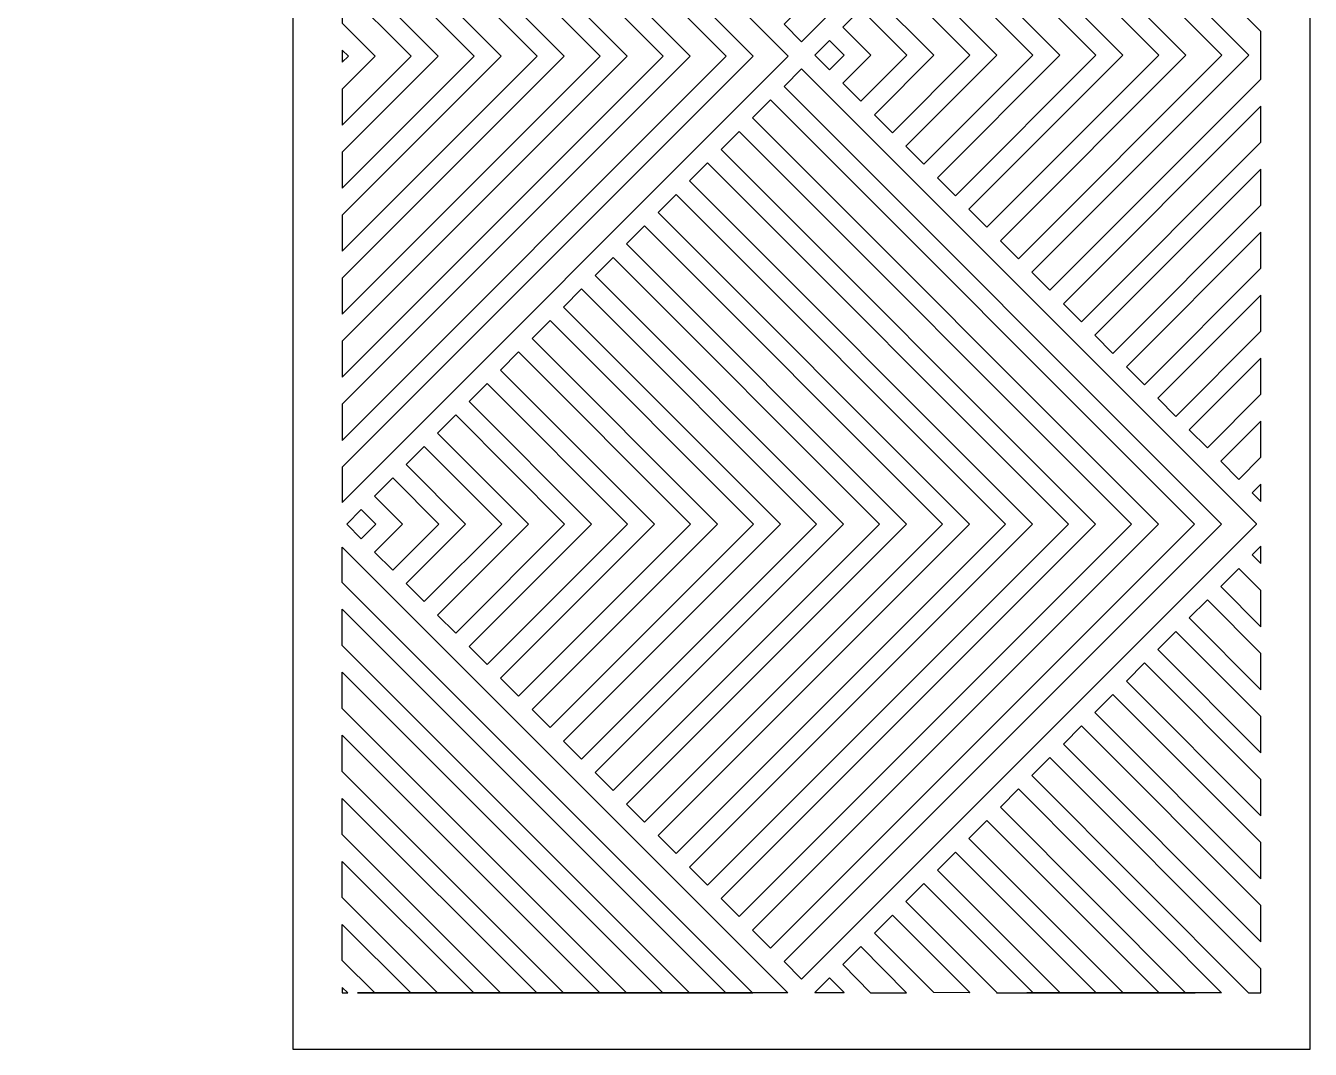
# Model space of a CAD drawing. Header units: centimetres. Extents: x -22.3 to -14.9, y -2.9 to 9.
# Drawn here: x -22.27 to -14.86, y -2.87 to 3.03 of the extents above; entities that cross this region are included whole.
import ezdxf

# ---------------------------------------------------------------- set-up
doc = ezdxf.new("R2010")
doc.units = ezdxf.units.CM
doc.header["$MEASUREMENT"] = 0
doc.layers.add('layer 1', color=7, linetype='Continuous')

msp = doc.modelspace()

# ---------------------------------------------------------------- linework, layer by layer
at = {"layer": 'layer 1', "color": 250}
for points, knots in [([(-20.72911, 9.00077), (-20.72911, 9.00077), (-14.86178, 9.00077), (-14.86178, 9.00077), (-14.86178, 9.00077), (-14.86178, 9.00077), (-14.86178, -2.87428), (-14.86178, -2.87428), (-14.86178, -2.87428), (-14.86178, -2.87428), (-20.72911, -2.87428), (-20.72911, -2.87428), (-20.72911, -2.87428), (-20.72911, -2.87428), (-20.72911, 9.00077), (-20.72911, 9.00077)], [0, 0, 0, 0, 0.2, 0.2, 0.2, 0.2, 0.4, 0.4, 0.4, 0.4, 0.6, 0.6, 0.6, 0.6, 1, 1, 1, 1]), ([(-15.17173, 5.55632), (-15.17173, 5.55632), (-15.17173, 5.55582), (-15.17173, 5.55582), (-15.17173, 5.55582), (-15.17173, 5.55582), (-17.79531, 2.93222), (-17.79531, 2.93222), (-17.79531, 2.93222), (-17.79531, 2.93222), (-17.89689, 3.03381), (-17.89689, 3.03381), (-17.89689, 3.03381), (-17.89689, 3.03381), (-15.37463, 5.55608), (-15.37463, 5.55608), (-15.37463, 5.55608), (-15.37463, 5.55608), (-17.89689, 8.07833), (-17.89689, 8.07833), (-17.89689, 8.07833), (-17.89689, 8.07833), (-17.79531, 8.17992), (-17.79531, 8.17992), (-17.79531, 8.17992), (-17.79531, 8.17992), (-15.17173, 5.55632), (-15.17173, 5.55632)], [0, 0, 0, 0, 0.125, 0.125, 0.125, 0.125, 0.25, 0.25, 0.25, 0.25, 0.375, 0.375, 0.375, 0.375, 0.5, 0.5, 0.5, 0.5, 0.625, 0.625, 0.625, 0.625, 0.75, 0.75, 0.75, 0.75, 1, 1, 1, 1]), ([(-20.44467, 0.27744), (-20.44467, 0.27744), (-20.44467, 0.48062), (-20.44467, 0.48062), (-20.44467, 0.48062), (-20.44467, 0.48062), (-18.07513, 2.85016), (-18.07513, 2.85016), (-18.07513, 2.85016), (-18.07513, 2.85016), (-20.44467, 5.21972), (-20.44467, 5.21972), (-20.44467, 5.21972), (-20.44467, 5.21972), (-20.44467, 5.42289), (-20.44467, 5.42289), (-20.44467, 5.42289), (-20.44467, 5.42289), (-17.8722, 2.85042), (-17.8722, 2.85042), (-17.8722, 2.85042), (-17.8722, 2.85042), (-17.8722, 2.84992), (-17.8722, 2.84992), (-17.8722, 2.84992), (-17.8722, 2.84992), (-20.44467, 0.27744), (-20.44467, 0.27744)], [0, 0, 0, 0, 0.125, 0.125, 0.125, 0.125, 0.25, 0.25, 0.25, 0.25, 0.375, 0.375, 0.375, 0.375, 0.5, 0.5, 0.5, 0.5, 0.625, 0.625, 0.625, 0.625, 0.75, 0.75, 0.75, 0.75, 1, 1, 1, 1]), ([(-20.44467, 0.63568), (-20.44467, 0.63568), (-20.44467, 0.84384), (-20.44467, 0.84384), (-20.44467, 0.84384), (-20.44467, 0.84384), (-18.43835, 2.85016), (-18.43835, 2.85016), (-18.43835, 2.85016), (-18.43835, 2.85016), (-20.44467, 4.8565), (-20.44467, 4.8565), (-20.44467, 4.8565), (-20.44467, 4.8565), (-20.44467, 5.06466), (-20.44467, 5.06466), (-20.44467, 5.06466), (-20.44467, 5.06466), (-18.23018, 2.85016), (-18.23018, 2.85016), (-18.23018, 2.85016), (-18.23018, 2.85016), (-20.44467, 0.63568), (-20.44467, 0.63568)], [0, 0, 0, 0, 0.1428571, 0.1428571, 0.1428571, 0.1428571, 0.2857143, 0.2857143, 0.2857143, 0.2857143, 0.4285714, 0.4285714, 0.4285714, 0.4285714, 0.5714286, 0.5714286, 0.5714286, 0.5714286, 0.7142857, 0.7142857, 0.7142857, 0.7142857, 1, 1, 1, 1]), ([(-20.44467, 0.99892), (-20.44467, 0.99892), (-20.44467, 1.20707), (-20.44467, 1.20707), (-20.44467, 1.20707), (-20.44467, 1.20707), (-18.80158, 2.85016), (-18.80158, 2.85016), (-18.80158, 2.85016), (-18.80158, 2.85016), (-20.44467, 4.49326), (-20.44467, 4.49326), (-20.44467, 4.49326), (-20.44467, 4.49326), (-20.44467, 4.70141), (-20.44467, 4.70141), (-20.44467, 4.70141), (-20.44467, 4.70141), (-18.59343, 2.85016), (-18.59343, 2.85016), (-18.59343, 2.85016), (-18.59343, 2.85016), (-20.44467, 0.99892), (-20.44467, 0.99892)], [0, 0, 0, 0, 0.1428571, 0.1428571, 0.1428571, 0.1428571, 0.2857143, 0.2857143, 0.2857143, 0.2857143, 0.4285714, 0.4285714, 0.4285714, 0.4285714, 0.5714286, 0.5714286, 0.5714286, 0.5714286, 0.7142857, 0.7142857, 0.7142857, 0.7142857, 1, 1, 1, 1]), ([(-20.44467, 1.36214), (-20.44467, 1.36214), (-20.44467, 1.57031), (-20.44467, 1.57031), (-20.44467, 1.57031), (-20.44467, 1.57031), (-19.1648, 2.85016), (-19.1648, 2.85016), (-19.1648, 2.85016), (-19.1648, 2.85016), (-20.44467, 4.13004), (-20.44467, 4.13004), (-20.44467, 4.13004), (-20.44467, 4.13004), (-20.44467, 4.33819), (-20.44467, 4.33819), (-20.44467, 4.33819), (-20.44467, 4.33819), (-18.95665, 2.85016), (-18.95665, 2.85016), (-18.95665, 2.85016), (-18.95665, 2.85016), (-20.44467, 1.36214), (-20.44467, 1.36214)], [0, 0, 0, 0, 0.1428571, 0.1428571, 0.1428571, 0.1428571, 0.2857143, 0.2857143, 0.2857143, 0.2857143, 0.4285714, 0.4285714, 0.4285714, 0.4285714, 0.5714286, 0.5714286, 0.5714286, 0.5714286, 0.7142857, 0.7142857, 0.7142857, 0.7142857, 1, 1, 1, 1]), ([(-15.14623, 2.99317), (-15.14623, 2.99317), (-15.14623, 2.71775), (-15.14623, 2.71775), (-15.14623, 2.71775), (-15.14623, 2.71775), (-16.36351, 1.50041), (-16.36351, 1.50041), (-16.36351, 1.50041), (-16.36351, 1.50041), (-16.46759, 1.60451), (-16.46759, 1.60451), (-16.46759, 1.60451), (-16.46759, 1.60451), (-15.21664, 2.85545), (-15.21664, 2.85545), (-15.21664, 2.85545), (-15.21664, 2.85545), (-16.46759, 4.10639), (-16.46759, 4.10639), (-16.46759, 4.10639), (-16.46759, 4.10639), (-16.36351, 4.21047), (-16.36351, 4.21047), (-16.36351, 4.21047), (-16.36351, 4.21047), (-15.14623, 2.99317), (-15.14623, 2.99317)], [0, 0, 0, 0, 0.125, 0.125, 0.125, 0.125, 0.25, 0.25, 0.25, 0.25, 0.375, 0.375, 0.375, 0.375, 0.5, 0.5, 0.5, 0.5, 0.625, 0.625, 0.625, 0.625, 0.75, 0.75, 0.75, 0.75, 1, 1, 1, 1]), ([(-15.57989, 2.85545), (-15.57989, 2.85545), (-16.64921, 1.78613), (-16.64921, 1.78613), (-16.64921, 1.78613), (-16.64921, 1.78613), (-16.54513, 1.68204), (-16.54513, 1.68204), (-16.54513, 1.68204), (-16.54513, 1.68204), (-15.37173, 2.85545), (-15.37173, 2.85545), (-15.37173, 2.85545), (-15.37173, 2.85545), (-16.54513, 4.02886), (-16.54513, 4.02886), (-16.54513, 4.02886), (-16.54513, 4.02886), (-16.64921, 3.92478), (-16.64921, 3.92478), (-16.64921, 3.92478), (-16.64921, 3.92478), (-15.57989, 2.85545), (-15.57989, 2.85545)], [0, 0, 0, 0, 0.1428571, 0.1428571, 0.1428571, 0.1428571, 0.2857143, 0.2857143, 0.2857143, 0.2857143, 0.4285714, 0.4285714, 0.4285714, 0.4285714, 0.5714286, 0.5714286, 0.5714286, 0.5714286, 0.7142857, 0.7142857, 0.7142857, 0.7142857, 1, 1, 1, 1]), ([(-20.44467, 1.72538), (-20.44467, 1.72538), (-20.44467, 1.93354), (-20.44467, 1.93354), (-20.44467, 1.93354), (-20.44467, 1.93354), (-19.52804, 2.85016), (-19.52804, 2.85016), (-19.52804, 2.85016), (-19.52804, 2.85016), (-19.52804, 2.85016), (-19.52804, 2.85016), (-19.52804, 2.85016), (-19.52804, 2.85016), (-20.44467, 3.7668), (-20.44467, 3.7668), (-20.44467, 3.7668), (-20.44467, 3.7668), (-20.44467, 3.97495), (-20.44467, 3.97495), (-20.44467, 3.97495), (-20.44467, 3.97495), (-19.31989, 2.85016), (-19.31989, 2.85016), (-19.31989, 2.85016), (-19.31989, 2.85016), (-20.44467, 1.72538), (-20.44467, 1.72538)], [0, 0, 0, 0, 0.125, 0.125, 0.125, 0.125, 0.25, 0.25, 0.25, 0.25, 0.375, 0.375, 0.375, 0.375, 0.5, 0.5, 0.5, 0.5, 0.625, 0.625, 0.625, 0.625, 0.75, 0.75, 0.75, 0.75, 1, 1, 1, 1]), ([(-15.94311, 2.85545), (-15.94311, 2.85545), (-16.83082, 1.96775), (-16.83082, 1.96775), (-16.83082, 1.96775), (-16.83082, 1.96775), (-16.72675, 1.86366), (-16.72675, 1.86366), (-16.72675, 1.86366), (-16.72675, 1.86366), (-15.73497, 2.85545), (-15.73497, 2.85545), (-15.73497, 2.85545), (-15.73497, 2.85545), (-16.72675, 3.84723), (-16.72675, 3.84723), (-16.72675, 3.84723), (-16.72675, 3.84723), (-16.83082, 3.74317), (-16.83082, 3.74317), (-16.83082, 3.74317), (-16.83082, 3.74317), (-15.94311, 2.85545), (-15.94311, 2.85545)], [0, 0, 0, 0, 0.1428571, 0.1428571, 0.1428571, 0.1428571, 0.2857143, 0.2857143, 0.2857143, 0.2857143, 0.4285714, 0.4285714, 0.4285714, 0.4285714, 0.5714286, 0.5714286, 0.5714286, 0.5714286, 0.7142857, 0.7142857, 0.7142857, 0.7142857, 1, 1, 1, 1]), ([(-16.30635, 2.85545), (-16.30635, 2.85545), (-17.01245, 2.14936), (-17.01245, 2.14936), (-17.01245, 2.14936), (-17.01245, 2.14936), (-16.90837, 2.04528), (-16.90837, 2.04528), (-16.90837, 2.04528), (-16.90837, 2.04528), (-16.09821, 2.85545), (-16.09821, 2.85545), (-16.09821, 2.85545), (-16.09821, 2.85545), (-16.90837, 3.66562), (-16.90837, 3.66562), (-16.90837, 3.66562), (-16.90837, 3.66562), (-17.01245, 3.56154), (-17.01245, 3.56154), (-17.01245, 3.56154), (-17.01245, 3.56154), (-16.30635, 2.85545), (-16.30635, 2.85545)], [0, 0, 0, 0, 0.1428571, 0.1428571, 0.1428571, 0.1428571, 0.2857143, 0.2857143, 0.2857143, 0.2857143, 0.4285714, 0.4285714, 0.4285714, 0.4285714, 0.5714286, 0.5714286, 0.5714286, 0.5714286, 0.7142857, 0.7142857, 0.7142857, 0.7142857, 1, 1, 1, 1]), ([(-20.44467, 2.08861), (-20.44467, 2.08861), (-20.44467, 2.29678), (-20.44467, 2.29678), (-20.44467, 2.29678), (-20.44467, 2.29678), (-19.89127, 2.85016), (-19.89127, 2.85016), (-19.89127, 2.85016), (-19.89127, 2.85016), (-20.44467, 3.40358), (-20.44467, 3.40358), (-20.44467, 3.40358), (-20.44467, 3.40358), (-20.44467, 3.61173), (-20.44467, 3.61173), (-20.44467, 3.61173), (-20.44467, 3.61173), (-19.68312, 2.85016), (-19.68312, 2.85016), (-19.68312, 2.85016), (-19.68312, 2.85016), (-19.68312, 2.85016), (-19.68312, 2.85016), (-19.68312, 2.85016), (-19.68312, 2.85016), (-19.68312, 2.85016), (-19.68312, 2.85016), (-19.68312, 2.85016), (-19.68312, 2.85016), (-20.44467, 2.08861), (-20.44467, 2.08861)], [0, 0, 0, 0, 0.1111111, 0.1111111, 0.1111111, 0.1111111, 0.2222222, 0.2222222, 0.2222222, 0.2222222, 0.3333333, 0.3333333, 0.3333333, 0.3333333, 0.4444444, 0.4444444, 0.4444444, 0.4444444, 0.5555556, 0.5555556, 0.5555556, 0.5555556, 0.6666667, 0.6666667, 0.6666667, 0.6666667, 0.7777778, 0.7777778, 0.7777778, 0.7777778, 1, 1, 1, 1]), ([(-16.46142, 2.85522), (-16.46142, 2.85522), (-16.46168, 2.85522), (-16.46168, 2.85522), (-16.46168, 2.85522), (-16.46168, 2.85522), (-17.08997, 2.2269), (-17.08997, 2.2269), (-17.08997, 2.2269), (-17.08997, 2.2269), (-17.19405, 2.33097), (-17.19405, 2.33097), (-17.19405, 2.33097), (-17.19405, 2.33097), (-16.66971, 2.85533), (-16.66971, 2.85533), (-16.66971, 2.85533), (-16.66971, 2.85533), (-17.19405, 3.37993), (-17.19405, 3.37993), (-17.19405, 3.37993), (-17.19405, 3.37993), (-17.08997, 3.48401), (-17.08997, 3.48401), (-17.08997, 3.48401), (-17.08997, 3.48401), (-16.46168, 2.85545), (-16.46168, 2.85545), (-16.46168, 2.85545), (-16.46168, 2.85545), (-16.46142, 2.85545), (-16.46142, 2.85545), (-16.46142, 2.85545), (-16.46142, 2.85545), (-16.46154, 2.85533), (-16.46154, 2.85533), (-16.46154, 2.85533), (-16.46154, 2.85533), (-16.46142, 2.85522), (-16.46142, 2.85522)], [0, 0, 0, 0, 0.0909091, 0.0909091, 0.0909091, 0.0909091, 0.1818182, 0.1818182, 0.1818182, 0.1818182, 0.2727273, 0.2727273, 0.2727273, 0.2727273, 0.3636364, 0.3636364, 0.3636364, 0.3636364, 0.4545455, 0.4545455, 0.4545455, 0.4545455, 0.5454545, 0.5454545, 0.5454545, 0.5454545, 0.6363636, 0.6363636, 0.6363636, 0.6363636, 0.7272727, 0.7272727, 0.7272727, 0.7272727, 0.8181818, 0.8181818, 0.8181818, 0.8181818, 1, 1, 1, 1]), ([(-17.03281, 2.85545), (-17.03281, 2.85545), (-17.37567, 2.5126), (-17.37567, 2.5126), (-17.37567, 2.5126), (-17.37567, 2.5126), (-17.2716, 2.40851), (-17.2716, 2.40851), (-17.2716, 2.40851), (-17.2716, 2.40851), (-16.82466, 2.85545), (-16.82466, 2.85545), (-16.82466, 2.85545), (-16.82466, 2.85545), (-16.82466, 2.85545), (-16.82466, 2.85545), (-16.82466, 2.85545), (-16.82466, 2.85545), (-17.2716, 3.30239), (-17.2716, 3.30239), (-17.2716, 3.30239), (-17.2716, 3.30239), (-17.37567, 3.19832), (-17.37567, 3.19832), (-17.37567, 3.19832), (-17.37567, 3.19832), (-17.03281, 2.85545), (-17.03281, 2.85545)], [0, 0, 0, 0, 0.125, 0.125, 0.125, 0.125, 0.25, 0.25, 0.25, 0.25, 0.375, 0.375, 0.375, 0.375, 0.5, 0.5, 0.5, 0.5, 0.625, 0.625, 0.625, 0.625, 0.75, 0.75, 0.75, 0.75, 1, 1, 1, 1]), ([(-20.44467, 2.45186), (-20.44467, 2.45186), (-20.44467, 2.66), (-20.44467, 2.66), (-20.44467, 2.66), (-20.44467, 2.66), (-20.25452, 2.85016), (-20.25452, 2.85016), (-20.25452, 2.85016), (-20.25452, 2.85016), (-20.44467, 3.04033), (-20.44467, 3.04033), (-20.44467, 3.04033), (-20.44467, 3.04033), (-20.44467, 3.24849), (-20.44467, 3.24849), (-20.44467, 3.24849), (-20.44467, 3.24849), (-20.04635, 2.85016), (-20.04635, 2.85016), (-20.04635, 2.85016), (-20.04635, 2.85016), (-20.44467, 2.45186), (-20.44467, 2.45186)], [0, 0, 0, 0, 0.1428571, 0.1428571, 0.1428571, 0.1428571, 0.2857143, 0.2857143, 0.2857143, 0.2857143, 0.4285714, 0.4285714, 0.4285714, 0.4285714, 0.5714286, 0.5714286, 0.5714286, 0.5714286, 0.7142857, 0.7142857, 0.7142857, 0.7142857, 1, 1, 1, 1]), ([(-17.5573, 3.01669), (-17.5573, 3.01669), (-17.45321, 3.12077), (-17.45321, 3.12077), (-17.45321, 3.12077), (-17.45321, 3.12077), (-17.1879, 2.85545), (-17.1879, 2.85545), (-17.1879, 2.85545), (-17.1879, 2.85545), (-17.45321, 2.59013), (-17.45321, 2.59013), (-17.45321, 2.59013), (-17.45321, 2.59013), (-17.5573, 2.69421), (-17.5573, 2.69421), (-17.5573, 2.69421), (-17.5573, 2.69421), (-17.39606, 2.85545), (-17.39606, 2.85545), (-17.39606, 2.85545), (-17.39606, 2.85545), (-17.5573, 3.01669), (-17.5573, 3.01669)], [0, 0, 0, 0, 0.1428571, 0.1428571, 0.1428571, 0.1428571, 0.2857143, 0.2857143, 0.2857143, 0.2857143, 0.4285714, 0.4285714, 0.4285714, 0.4285714, 0.5714286, 0.5714286, 0.5714286, 0.5714286, 0.7142857, 0.7142857, 0.7142857, 0.7142857, 1, 1, 1, 1]), ([(-17.71854, 2.85545), (-17.71854, 2.85545), (-17.71854, 2.85545), (-17.71854, 2.85545), (-17.71854, 2.85545), (-17.71854, 2.85545), (-17.63404, 2.77095), (-17.63404, 2.77095), (-17.63404, 2.77095), (-17.63404, 2.77095), (-17.54954, 2.85545), (-17.54954, 2.85545), (-17.54954, 2.85545), (-17.54954, 2.85545), (-17.54954, 2.85545), (-17.54954, 2.85545), (-17.54954, 2.85545), (-17.54954, 2.85545), (-17.54954, 2.85545), (-17.54954, 2.85545), (-17.54954, 2.85545), (-17.54954, 2.85545), (-17.63404, 2.93995), (-17.63404, 2.93995), (-17.63404, 2.93995), (-17.63404, 2.93995), (-17.71854, 2.85545), (-17.71854, 2.85545)], [0, 0, 0, 0, 0.125, 0.125, 0.125, 0.125, 0.25, 0.25, 0.25, 0.25, 0.375, 0.375, 0.375, 0.375, 0.5, 0.5, 0.5, 0.5, 0.625, 0.625, 0.625, 0.625, 0.75, 0.75, 0.75, 0.75, 1, 1, 1, 1]), ([(-20.44467, 2.81509), (-20.44467, 2.81509), (-20.44467, 2.88527), (-20.44467, 2.88527), (-20.44467, 2.88527), (-20.44467, 2.88527), (-20.40959, 2.85016), (-20.40959, 2.85016), (-20.40959, 2.85016), (-20.40959, 2.85016), (-20.44467, 2.81509), (-20.44467, 2.81509)], [0, 0, 0, 0, 0.25, 0.25, 0.25, 0.25, 0.5, 0.5, 0.5, 0.5, 1, 1, 1, 1]), ([(-15.17173, 0.15357), (-15.17173, 0.15357), (-15.17173, 0.15308), (-15.17173, 0.15308), (-15.17173, 0.15308), (-15.17173, 0.15308), (-17.79531, -2.47051), (-17.79531, -2.47051), (-17.79531, -2.47051), (-17.79531, -2.47051), (-17.89689, -2.36893), (-17.89689, -2.36893), (-17.89689, -2.36893), (-17.89689, -2.36893), (-15.37463, 0.15332), (-15.37463, 0.15332), (-15.37463, 0.15332), (-15.37463, 0.15332), (-17.89689, 2.67558), (-17.89689, 2.67558), (-17.89689, 2.67558), (-17.89689, 2.67558), (-17.79531, 2.77716), (-17.79531, 2.77716), (-17.79531, 2.77716), (-17.79531, 2.77716), (-15.17173, 0.15357), (-15.17173, 0.15357)], [0, 0, 0, 0, 0.125, 0.125, 0.125, 0.125, 0.25, 0.25, 0.25, 0.25, 0.375, 0.375, 0.375, 0.375, 0.5, 0.5, 0.5, 0.5, 0.625, 0.625, 0.625, 0.625, 0.75, 0.75, 0.75, 0.75, 1, 1, 1, 1]), ([(-15.73789, 0.15332), (-15.73789, 0.15332), (-18.07852, -2.18731), (-18.07852, -2.18731), (-18.07852, -2.18731), (-18.07852, -2.18731), (-17.97444, -2.2914), (-17.97444, -2.2914), (-17.97444, -2.2914), (-17.97444, -2.2914), (-15.52972, 0.15332), (-15.52972, 0.15332), (-15.52972, 0.15332), (-15.52972, 0.15332), (-17.97444, 2.59804), (-17.97444, 2.59804), (-17.97444, 2.59804), (-17.97444, 2.59804), (-18.07852, 2.49396), (-18.07852, 2.49396), (-18.07852, 2.49396), (-18.07852, 2.49396), (-15.73789, 0.15332), (-15.73789, 0.15332)], [0, 0, 0, 0, 0.1428571, 0.1428571, 0.1428571, 0.1428571, 0.2857143, 0.2857143, 0.2857143, 0.2857143, 0.4285714, 0.4285714, 0.4285714, 0.4285714, 0.5714286, 0.5714286, 0.5714286, 0.5714286, 0.7142857, 0.7142857, 0.7142857, 0.7142857, 1, 1, 1, 1]), ([(-15.14623, 2.56266), (-15.14623, 2.56266), (-15.14623, 2.35449), (-15.14623, 2.35449), (-15.14623, 2.35449), (-15.14623, 2.35449), (-16.1819, 1.31881), (-16.1819, 1.31881), (-16.1819, 1.31881), (-16.1819, 1.31881), (-16.28598, 1.42289), (-16.28598, 1.42289), (-16.28598, 1.42289), (-16.28598, 1.42289), (-15.14623, 2.56266), (-15.14623, 2.56266)], [0, 0, 0, 0, 0.2, 0.2, 0.2, 0.2, 0.4, 0.4, 0.4, 0.4, 0.6, 0.6, 0.6, 0.6, 1, 1, 1, 1]), ([(-15.89295, 0.15332), (-15.89295, 0.15332), (-18.15606, -2.10978), (-18.15606, -2.10978), (-18.15606, -2.10978), (-18.15606, -2.10978), (-18.26013, -2.00571), (-18.26013, -2.00571), (-18.26013, -2.00571), (-18.26013, -2.00571), (-16.10111, 0.15332), (-16.10111, 0.15332), (-16.10111, 0.15332), (-16.10111, 0.15332), (-18.26013, 2.31236), (-18.26013, 2.31236), (-18.26013, 2.31236), (-18.26013, 2.31236), (-18.15606, 2.41643), (-18.15606, 2.41643), (-18.15606, 2.41643), (-18.15606, 2.41643), (-15.89295, 0.15332), (-15.89295, 0.15332)], [0, 0, 0, 0, 0.1428571, 0.1428571, 0.1428571, 0.1428571, 0.2857143, 0.2857143, 0.2857143, 0.2857143, 0.4285714, 0.4285714, 0.4285714, 0.4285714, 0.5714286, 0.5714286, 0.5714286, 0.5714286, 0.7142857, 0.7142857, 0.7142857, 0.7142857, 1, 1, 1, 1]), ([(-16.25618, 0.15332), (-16.25618, 0.15332), (-18.33766, -1.92816), (-18.33766, -1.92816), (-18.33766, -1.92816), (-18.33766, -1.92816), (-18.44175, -1.82409), (-18.44175, -1.82409), (-18.44175, -1.82409), (-18.44175, -1.82409), (-16.46433, 0.15332), (-16.46433, 0.15332), (-16.46433, 0.15332), (-16.46433, 0.15332), (-18.44175, 2.13073), (-18.44175, 2.13073), (-18.44175, 2.13073), (-18.44175, 2.13073), (-18.33766, 2.23483), (-18.33766, 2.23483), (-18.33766, 2.23483), (-18.33766, 2.23483), (-16.25618, 0.15332), (-16.25618, 0.15332)], [0, 0, 0, 0, 0.1428571, 0.1428571, 0.1428571, 0.1428571, 0.2857143, 0.2857143, 0.2857143, 0.2857143, 0.4285714, 0.4285714, 0.4285714, 0.4285714, 0.5714286, 0.5714286, 0.5714286, 0.5714286, 0.7142857, 0.7142857, 0.7142857, 0.7142857, 1, 1, 1, 1]), ([(-15.14623, 2.1994), (-15.14623, 2.1994), (-15.14623, 1.99126), (-15.14623, 1.99126), (-15.14623, 1.99126), (-15.14623, 1.99126), (-16.00028, 1.13719), (-16.00028, 1.13719), (-16.00028, 1.13719), (-16.00028, 1.13719), (-16.10436, 1.24128), (-16.10436, 1.24128), (-16.10436, 1.24128), (-16.10436, 1.24128), (-15.14623, 2.1994), (-15.14623, 2.1994)], [0, 0, 0, 0, 0.2, 0.2, 0.2, 0.2, 0.4, 0.4, 0.4, 0.4, 0.6, 0.6, 0.6, 0.6, 1, 1, 1, 1]), ([(-16.61942, 0.15332), (-16.61942, 0.15332), (-18.51929, 2.05321), (-18.51929, 2.05321), (-18.51929, 2.05321), (-18.51929, 2.05321), (-18.62336, 1.94911), (-18.62336, 1.94911), (-18.62336, 1.94911), (-18.62336, 1.94911), (-16.82758, 0.15332), (-16.82758, 0.15332), (-16.82758, 0.15332), (-16.82758, 0.15332), (-16.82758, 0.15332), (-16.82758, 0.15332), (-16.82758, 0.15332), (-16.82758, 0.15332), (-18.62336, -1.64247), (-18.62336, -1.64247), (-18.62336, -1.64247), (-18.62336, -1.64247), (-18.51929, -1.74655), (-18.51929, -1.74655), (-18.51929, -1.74655), (-18.51929, -1.74655), (-16.61942, 0.15332), (-16.61942, 0.15332)], [0, 0, 0, 0, 0.125, 0.125, 0.125, 0.125, 0.25, 0.25, 0.25, 0.25, 0.375, 0.375, 0.375, 0.375, 0.5, 0.5, 0.5, 0.5, 0.625, 0.625, 0.625, 0.625, 0.75, 0.75, 0.75, 0.75, 1, 1, 1, 1]), ([(-17.1908, 0.15332), (-17.1908, 0.15332), (-18.80499, -1.46085), (-18.80499, -1.46085), (-18.80499, -1.46085), (-18.80499, -1.46085), (-18.7009, -1.56493), (-18.7009, -1.56493), (-18.7009, -1.56493), (-18.7009, -1.56493), (-16.98266, 0.15332), (-16.98266, 0.15332), (-16.98266, 0.15332), (-16.98266, 0.15332), (-16.98266, 0.15332), (-16.98266, 0.15332), (-16.98266, 0.15332), (-16.98266, 0.15332), (-16.98266, 0.15332), (-16.98266, 0.15332), (-16.98266, 0.15332), (-16.98266, 0.15332), (-18.7009, 1.87158), (-18.7009, 1.87158), (-18.7009, 1.87158), (-18.7009, 1.87158), (-18.80499, 1.76751), (-18.80499, 1.76751), (-18.80499, 1.76751), (-18.80499, 1.76751), (-17.1908, 0.15332), (-17.1908, 0.15332)], [0, 0, 0, 0, 0.1111111, 0.1111111, 0.1111111, 0.1111111, 0.2222222, 0.2222222, 0.2222222, 0.2222222, 0.3333333, 0.3333333, 0.3333333, 0.3333333, 0.4444444, 0.4444444, 0.4444444, 0.4444444, 0.5555556, 0.5555556, 0.5555556, 0.5555556, 0.6666667, 0.6666667, 0.6666667, 0.6666667, 0.7777778, 0.7777778, 0.7777778, 0.7777778, 1, 1, 1, 1]), ([(-15.14623, 1.83619), (-15.14623, 1.83619), (-15.14623, 1.62804), (-15.14623, 1.62804), (-15.14623, 1.62804), (-15.14623, 1.62804), (-15.81866, 0.95558), (-15.81866, 0.95558), (-15.81866, 0.95558), (-15.81866, 0.95558), (-15.92274, 1.05967), (-15.92274, 1.05967), (-15.92274, 1.05967), (-15.92274, 1.05967), (-15.14623, 1.83619), (-15.14623, 1.83619)], [0, 0, 0, 0, 0.2, 0.2, 0.2, 0.2, 0.4, 0.4, 0.4, 0.4, 0.6, 0.6, 0.6, 0.6, 1, 1, 1, 1]), ([(-17.55404, 0.15332), (-17.55404, 0.15332), (-18.9866, -1.27923), (-18.9866, -1.27923), (-18.9866, -1.27923), (-18.9866, -1.27923), (-18.88253, -1.38331), (-18.88253, -1.38331), (-18.88253, -1.38331), (-18.88253, -1.38331), (-17.34588, 0.15332), (-17.34588, 0.15332), (-17.34588, 0.15332), (-17.34588, 0.15332), (-18.88253, 1.68997), (-18.88253, 1.68997), (-18.88253, 1.68997), (-18.88253, 1.68997), (-18.9866, 1.58588), (-18.9866, 1.58588), (-18.9866, 1.58588), (-18.9866, 1.58588), (-17.55404, 0.15332), (-17.55404, 0.15332)], [0, 0, 0, 0, 0.1428571, 0.1428571, 0.1428571, 0.1428571, 0.2857143, 0.2857143, 0.2857143, 0.2857143, 0.4285714, 0.4285714, 0.4285714, 0.4285714, 0.5714286, 0.5714286, 0.5714286, 0.5714286, 0.7142857, 0.7142857, 0.7142857, 0.7142857, 1, 1, 1, 1]), ([(-17.70912, 0.15332), (-17.70912, 0.15332), (-19.06412, 1.50834), (-19.06412, 1.50834), (-19.06412, 1.50834), (-19.06412, 1.50834), (-19.16821, 1.40427), (-19.16821, 1.40427), (-19.16821, 1.40427), (-19.16821, 1.40427), (-17.91726, 0.15332), (-17.91726, 0.15332), (-17.91726, 0.15332), (-17.91726, 0.15332), (-19.16821, -1.09761), (-19.16821, -1.09761), (-19.16821, -1.09761), (-19.16821, -1.09761), (-19.06412, -1.20169), (-19.06412, -1.20169), (-19.06412, -1.20169), (-19.06412, -1.20169), (-17.70912, 0.15332), (-17.70912, 0.15332)], [0, 0, 0, 0, 0.1428571, 0.1428571, 0.1428571, 0.1428571, 0.2857143, 0.2857143, 0.2857143, 0.2857143, 0.4285714, 0.4285714, 0.4285714, 0.4285714, 0.5714286, 0.5714286, 0.5714286, 0.5714286, 0.7142857, 0.7142857, 0.7142857, 0.7142857, 1, 1, 1, 1]), ([(-15.14623, 1.47296), (-15.14623, 1.47296), (-15.14623, 1.2648), (-15.14623, 1.2648), (-15.14623, 1.2648), (-15.14623, 1.2648), (-15.63706, 0.77397), (-15.63706, 0.77397), (-15.63706, 0.77397), (-15.63706, 0.77397), (-15.74113, 0.87804), (-15.74113, 0.87804), (-15.74113, 0.87804), (-15.74113, 0.87804), (-15.14623, 1.47296), (-15.14623, 1.47296)], [0, 0, 0, 0, 0.2, 0.2, 0.2, 0.2, 0.4, 0.4, 0.4, 0.4, 0.6, 0.6, 0.6, 0.6, 1, 1, 1, 1]), ([(-18.28051, 0.15332), (-18.28051, 0.15332), (-19.34983, -0.91601), (-19.34983, -0.91601), (-19.34983, -0.91601), (-19.34983, -0.91601), (-19.24576, -1.02008), (-19.24576, -1.02008), (-19.24576, -1.02008), (-19.24576, -1.02008), (-18.07235, 0.15332), (-18.07235, 0.15332), (-18.07235, 0.15332), (-18.07235, 0.15332), (-19.24576, 1.32673), (-19.24576, 1.32673), (-19.24576, 1.32673), (-19.24576, 1.32673), (-19.34983, 1.22264), (-19.34983, 1.22264), (-19.34983, 1.22264), (-19.34983, 1.22264), (-18.28051, 0.15332), (-18.28051, 0.15332)], [0, 0, 0, 0, 0.1428571, 0.1428571, 0.1428571, 0.1428571, 0.2857143, 0.2857143, 0.2857143, 0.2857143, 0.4285714, 0.4285714, 0.4285714, 0.4285714, 0.5714286, 0.5714286, 0.5714286, 0.5714286, 0.7142857, 0.7142857, 0.7142857, 0.7142857, 1, 1, 1, 1]), ([(-18.64375, 0.15332), (-18.64375, 0.15332), (-19.53145, -0.73439), (-19.53145, -0.73439), (-19.53145, -0.73439), (-19.53145, -0.73439), (-19.42736, -0.83846), (-19.42736, -0.83846), (-19.42736, -0.83846), (-19.42736, -0.83846), (-18.43557, 0.15332), (-18.43557, 0.15332), (-18.43557, 0.15332), (-18.43557, 0.15332), (-19.42736, 1.14512), (-19.42736, 1.14512), (-19.42736, 1.14512), (-19.42736, 1.14512), (-19.53145, 1.04104), (-19.53145, 1.04104), (-19.53145, 1.04104), (-19.53145, 1.04104), (-18.64375, 0.15332), (-18.64375, 0.15332)], [0, 0, 0, 0, 0.1428571, 0.1428571, 0.1428571, 0.1428571, 0.2857143, 0.2857143, 0.2857143, 0.2857143, 0.4285714, 0.4285714, 0.4285714, 0.4285714, 0.5714286, 0.5714286, 0.5714286, 0.5714286, 0.7142857, 0.7142857, 0.7142857, 0.7142857, 1, 1, 1, 1]), ([(-15.14623, 1.10972), (-15.14623, 1.10972), (-15.14623, 0.90157), (-15.14623, 0.90157), (-15.14623, 0.90157), (-15.14623, 0.90157), (-15.45542, 0.59234), (-15.45542, 0.59234), (-15.45542, 0.59234), (-15.45542, 0.59234), (-15.55951, 0.69642), (-15.55951, 0.69642), (-15.55951, 0.69642), (-15.55951, 0.69642), (-15.14623, 1.10972), (-15.14623, 1.10972)], [0, 0, 0, 0, 0.2, 0.2, 0.2, 0.2, 0.4, 0.4, 0.4, 0.4, 0.6, 0.6, 0.6, 0.6, 1, 1, 1, 1]), ([(-19.00697, 0.15332), (-19.00697, 0.15332), (-19.71307, -0.55276), (-19.71307, -0.55276), (-19.71307, -0.55276), (-19.71307, -0.55276), (-19.60899, -0.65685), (-19.60899, -0.65685), (-19.60899, -0.65685), (-19.60899, -0.65685), (-18.79881, 0.15332), (-18.79881, 0.15332), (-18.79881, 0.15332), (-18.79881, 0.15332), (-19.60899, 0.96351), (-19.60899, 0.96351), (-19.60899, 0.96351), (-19.60899, 0.96351), (-19.71307, 0.85942), (-19.71307, 0.85942), (-19.71307, 0.85942), (-19.71307, 0.85942), (-19.00697, 0.15332), (-19.00697, 0.15332)], [0, 0, 0, 0, 0.1428571, 0.1428571, 0.1428571, 0.1428571, 0.2857143, 0.2857143, 0.2857143, 0.2857143, 0.4285714, 0.4285714, 0.4285714, 0.4285714, 0.5714286, 0.5714286, 0.5714286, 0.5714286, 0.7142857, 0.7142857, 0.7142857, 0.7142857, 1, 1, 1, 1]), ([(-19.16204, 0.15308), (-19.16204, 0.15308), (-19.16228, 0.15308), (-19.16228, 0.15308), (-19.16228, 0.15308), (-19.16228, 0.15308), (-19.7906, -0.47522), (-19.7906, -0.47522), (-19.7906, -0.47522), (-19.7906, -0.47522), (-19.89468, -0.37115), (-19.89468, -0.37115), (-19.89468, -0.37115), (-19.89468, -0.37115), (-19.37033, 0.1532), (-19.37033, 0.1532), (-19.37033, 0.1532), (-19.37033, 0.1532), (-19.89468, 0.6778), (-19.89468, 0.6778), (-19.89468, 0.6778), (-19.89468, 0.6778), (-19.7906, 0.78188), (-19.7906, 0.78188), (-19.7906, 0.78188), (-19.7906, 0.78188), (-19.16228, 0.15332), (-19.16228, 0.15332), (-19.16228, 0.15332), (-19.16228, 0.15332), (-19.16204, 0.15332), (-19.16204, 0.15332), (-19.16204, 0.15332), (-19.16204, 0.15332), (-19.16216, 0.15321), (-19.16216, 0.15321), (-19.16216, 0.15321), (-19.16216, 0.15321), (-19.16204, 0.15308), (-19.16204, 0.15308)], [0, 0, 0, 0, 0.0909091, 0.0909091, 0.0909091, 0.0909091, 0.1818182, 0.1818182, 0.1818182, 0.1818182, 0.2727273, 0.2727273, 0.2727273, 0.2727273, 0.3636364, 0.3636364, 0.3636364, 0.3636364, 0.4545455, 0.4545455, 0.4545455, 0.4545455, 0.5454545, 0.5454545, 0.5454545, 0.5454545, 0.6363636, 0.6363636, 0.6363636, 0.6363636, 0.7272727, 0.7272727, 0.7272727, 0.7272727, 0.8181818, 0.8181818, 0.8181818, 0.8181818, 1, 1, 1, 1]), ([(-15.14623, 0.7465), (-15.14623, 0.7465), (-15.14623, 0.53832), (-15.14623, 0.53832), (-15.14623, 0.53832), (-15.14623, 0.53832), (-15.27382, 0.41074), (-15.27382, 0.41074), (-15.27382, 0.41074), (-15.27382, 0.41074), (-15.3779, 0.51481), (-15.3779, 0.51481), (-15.3779, 0.51481), (-15.3779, 0.51481), (-15.14623, 0.7465), (-15.14623, 0.7465)], [0, 0, 0, 0, 0.2, 0.2, 0.2, 0.2, 0.4, 0.4, 0.4, 0.4, 0.6, 0.6, 0.6, 0.6, 1, 1, 1, 1]), ([(-19.73343, 0.15332), (-19.73343, 0.15332), (-20.0763, -0.18953), (-20.0763, -0.18953), (-20.0763, -0.18953), (-20.0763, -0.18953), (-19.9722, -0.29362), (-19.9722, -0.29362), (-19.9722, -0.29362), (-19.9722, -0.29362), (-19.52528, 0.15332), (-19.52528, 0.15332), (-19.52528, 0.15332), (-19.52528, 0.15332), (-19.52528, 0.15332), (-19.52528, 0.15332), (-19.52528, 0.15332), (-19.52528, 0.15332), (-19.9722, 0.60027), (-19.9722, 0.60027), (-19.9722, 0.60027), (-19.9722, 0.60027), (-20.0763, 0.49619), (-20.0763, 0.49619), (-20.0763, 0.49619), (-20.0763, 0.49619), (-19.73343, 0.15332), (-19.73343, 0.15332)], [0, 0, 0, 0, 0.125, 0.125, 0.125, 0.125, 0.25, 0.25, 0.25, 0.25, 0.375, 0.375, 0.375, 0.375, 0.5, 0.5, 0.5, 0.5, 0.625, 0.625, 0.625, 0.625, 0.75, 0.75, 0.75, 0.75, 1, 1, 1, 1]), ([(-20.25792, 0.31458), (-20.25792, 0.31458), (-20.15383, 0.41865), (-20.15383, 0.41865), (-20.15383, 0.41865), (-20.15383, 0.41865), (-19.8885, 0.15332), (-19.8885, 0.15332), (-19.8885, 0.15332), (-19.8885, 0.15332), (-20.15383, -0.11199), (-20.15383, -0.11199), (-20.15383, -0.11199), (-20.15383, -0.11199), (-20.25792, -0.00792), (-20.25792, -0.00792), (-20.25792, -0.00792), (-20.25792, -0.00792), (-20.09667, 0.15332), (-20.09667, 0.15332), (-20.09667, 0.15332), (-20.09667, 0.15332), (-20.25792, 0.31458), (-20.25792, 0.31458)], [0, 0, 0, 0, 0.1428571, 0.1428571, 0.1428571, 0.1428571, 0.2857143, 0.2857143, 0.2857143, 0.2857143, 0.4285714, 0.4285714, 0.4285714, 0.4285714, 0.5714286, 0.5714286, 0.5714286, 0.5714286, 0.7142857, 0.7142857, 0.7142857, 0.7142857, 1, 1, 1, 1]), ([(-15.14623, 0.38325), (-15.14623, 0.38325), (-15.14623, 0.28314), (-15.14623, 0.28314), (-15.14623, 0.28314), (-15.14623, 0.28314), (-15.19629, 0.33319), (-15.19629, 0.33319), (-15.19629, 0.33319), (-15.19629, 0.33319), (-15.14623, 0.38325), (-15.14623, 0.38325)], [0, 0, 0, 0, 0.25, 0.25, 0.25, 0.25, 0.5, 0.5, 0.5, 0.5, 1, 1, 1, 1]), ([(-20.41916, 0.15332), (-20.41916, 0.15332), (-20.41916, 0.15332), (-20.41916, 0.15332), (-20.41916, 0.15332), (-20.41916, 0.15332), (-20.33467, 0.06883), (-20.33467, 0.06883), (-20.33467, 0.06883), (-20.33467, 0.06883), (-20.25017, 0.15332), (-20.25017, 0.15332), (-20.25017, 0.15332), (-20.25017, 0.15332), (-20.25017, 0.15332), (-20.25017, 0.15332), (-20.25017, 0.15332), (-20.25017, 0.15332), (-20.25017, 0.15332), (-20.25017, 0.15332), (-20.25017, 0.15332), (-20.25017, 0.15332), (-20.33467, 0.23781), (-20.33467, 0.23781), (-20.33467, 0.23781), (-20.33467, 0.23781), (-20.41916, 0.15332), (-20.41916, 0.15332)], [0, 0, 0, 0, 0.125, 0.125, 0.125, 0.125, 0.25, 0.25, 0.25, 0.25, 0.375, 0.375, 0.375, 0.375, 0.5, 0.5, 0.5, 0.5, 0.625, 0.625, 0.625, 0.625, 0.75, 0.75, 0.75, 0.75, 1, 1, 1, 1]), ([(-17.87514, -2.54939), (-17.87514, -2.54939), (-20.44468, 0.02015), (-20.44468, 0.02015), (-20.44468, 0.02015), (-20.44468, 0.02015), (-20.44468, -0.18301), (-20.44468, -0.18301), (-20.44468, -0.18301), (-20.44468, -0.18301), (-18.0783, -2.54939), (-18.0783, -2.54939), (-18.0783, -2.54939), (-17.97776, -2.54939), (-22.27032, -2.54939), (-17.87514, -2.54939)], [0, 0, 0, 0, 0.2, 0.2, 0.2, 0.2, 0.4, 0.4, 0.4, 0.4, 0.6, 0.6, 0.6, 0.6, 1, 1, 1, 1]), ([(-15.14623, 0.02502), (-15.14623, 0.02502), (-15.14623, -0.0751), (-15.14623, -0.0751), (-15.14623, -0.0751), (-15.14623, -0.0751), (-15.19627, -0.02503), (-15.19627, -0.02503), (-15.19627, -0.02503), (-15.19627, -0.02503), (-15.14623, 0.02502), (-15.14623, 0.02502)], [0, 0, 0, 0, 0.25, 0.25, 0.25, 0.25, 0.5, 0.5, 0.5, 0.5, 1, 1, 1, 1]), ([(-15.14623, -0.23016), (-15.14623, -0.23016), (-15.14623, -0.43833), (-15.14623, -0.43833), (-15.14623, -0.43833), (-15.14623, -0.43833), (-15.3779, -0.20665), (-15.3779, -0.20665), (-15.3779, -0.20665), (-15.3779, -0.20665), (-15.27382, -0.10258), (-15.27382, -0.10258), (-15.27382, -0.10258), (-15.27382, -0.10258), (-15.14623, -0.23016), (-15.14623, -0.23016)], [0, 0, 0, 0, 0.2, 0.2, 0.2, 0.2, 0.4, 0.4, 0.4, 0.4, 0.6, 0.6, 0.6, 0.6, 1, 1, 1, 1]), ([(-15.14623, -0.5934), (-15.14623, -0.5934), (-15.14623, -0.80157), (-15.14623, -0.80157), (-15.14623, -0.80157), (-15.14623, -0.80157), (-15.55951, -0.38827), (-15.55951, -0.38827), (-15.55951, -0.38827), (-15.55951, -0.38827), (-15.45542, -0.28419), (-15.45542, -0.28419), (-15.45542, -0.28419), (-15.45542, -0.28419), (-15.14623, -0.5934), (-15.14623, -0.5934)], [0, 0, 0, 0, 0.2, 0.2, 0.2, 0.2, 0.4, 0.4, 0.4, 0.4, 0.6, 0.6, 0.6, 0.6, 1, 1, 1, 1]), ([(-18.23338, -2.54939), (-18.23338, -2.54939), (-20.44468, -0.33809), (-20.44468, -0.33809), (-20.44468, -0.33809), (-20.44468, -0.33809), (-20.44468, -0.54624), (-20.44468, -0.54624), (-20.44468, -0.54624), (-20.44468, -0.54624), (-18.44155, -2.54939), (-18.44155, -2.54939), (-18.44155, -2.54939), (-18.44155, -2.54939), (-18.23338, -2.54939), (-18.23338, -2.54939)], [0, 0, 0, 0, 0.2, 0.2, 0.2, 0.2, 0.4, 0.4, 0.4, 0.4, 0.6, 0.6, 0.6, 0.6, 1, 1, 1, 1]), ([(-15.14623, -0.95664), (-15.14623, -0.95664), (-15.14623, -1.16478), (-15.14623, -1.16478), (-15.14623, -1.16478), (-15.14623, -1.16478), (-15.74113, -0.56989), (-15.74113, -0.56989), (-15.74113, -0.56989), (-15.74113, -0.56989), (-15.63706, -0.4658), (-15.63706, -0.4658), (-15.63706, -0.4658), (-15.63706, -0.4658), (-15.14623, -0.95664), (-15.14623, -0.95664)], [0, 0, 0, 0, 0.2, 0.2, 0.2, 0.2, 0.4, 0.4, 0.4, 0.4, 0.6, 0.6, 0.6, 0.6, 1, 1, 1, 1]), ([(-15.14623, -1.31988), (-15.14623, -1.31988), (-15.14623, -1.52804), (-15.14623, -1.52804), (-15.14623, -1.52804), (-15.14623, -1.52804), (-15.92274, -0.7515), (-15.92274, -0.7515), (-15.92274, -0.7515), (-15.92274, -0.7515), (-15.81866, -0.64742), (-15.81866, -0.64742), (-15.81866, -0.64742), (-15.81866, -0.64742), (-15.14623, -1.31988), (-15.14623, -1.31988)], [0, 0, 0, 0, 0.2, 0.2, 0.2, 0.2, 0.4, 0.4, 0.4, 0.4, 0.6, 0.6, 0.6, 0.6, 1, 1, 1, 1]), ([(-18.59662, -2.54939), (-18.59662, -2.54939), (-20.44468, -0.70133), (-20.44468, -0.70133), (-20.44468, -0.70133), (-20.44468, -0.70133), (-20.44468, -0.90948), (-20.44468, -0.90948), (-20.44468, -0.90948), (-20.44468, -0.90948), (-18.80475, -2.54939), (-18.80475, -2.54939), (-18.80475, -2.54939), (-18.70182, -2.54939), (-22.1356, -2.54939), (-18.59662, -2.54939)], [0, 0, 0, 0, 0.2, 0.2, 0.2, 0.2, 0.4, 0.4, 0.4, 0.4, 0.6, 0.6, 0.6, 0.6, 1, 1, 1, 1]), ([(-15.14623, -1.6831), (-15.14623, -1.6831), (-15.14623, -1.89126), (-15.14623, -1.89126), (-15.14623, -1.89126), (-15.14623, -1.89126), (-16.10436, -0.93312), (-16.10436, -0.93312), (-16.10436, -0.93312), (-16.10436, -0.93312), (-16.00028, -0.82904), (-16.00028, -0.82904), (-16.00028, -0.82904), (-16.00028, -0.82904), (-15.14623, -1.6831), (-15.14623, -1.6831)], [0, 0, 0, 0, 0.2, 0.2, 0.2, 0.2, 0.4, 0.4, 0.4, 0.4, 0.6, 0.6, 0.6, 0.6, 1, 1, 1, 1]), ([(-15.14623, -2.04634), (-15.14623, -2.04634), (-15.14623, -2.2545), (-15.14623, -2.2545), (-15.14623, -2.2545), (-15.14623, -2.2545), (-16.28598, -1.11474), (-16.28598, -1.11474), (-16.28598, -1.11474), (-16.28598, -1.11474), (-16.1819, -1.01067), (-16.1819, -1.01067), (-16.1819, -1.01067), (-16.1819, -1.01067), (-15.14623, -2.04634), (-15.14623, -2.04634)], [0, 0, 0, 0, 0.2, 0.2, 0.2, 0.2, 0.4, 0.4, 0.4, 0.4, 0.6, 0.6, 0.6, 0.6, 1, 1, 1, 1]), ([(-18.95984, -2.54939), (-18.95984, -2.54939), (-20.44468, -1.06455), (-20.44468, -1.06455), (-20.44468, -1.06455), (-20.44468, -1.06455), (-20.44468, -1.27271), (-20.44468, -1.27271), (-20.44468, -1.27271), (-20.44468, -1.27271), (-19.16798, -2.54939), (-19.16798, -2.54939), (-19.16798, -2.54939), (-19.09202, -2.54939), (-21.92339, -2.54939), (-18.95984, -2.54939)], [0, 0, 0, 0, 0.2, 0.2, 0.2, 0.2, 0.4, 0.4, 0.4, 0.4, 0.6, 0.6, 0.6, 0.6, 1, 1, 1, 1]), ([(-15.14622, -2.40957), (-15.14622, -2.40957), (-15.14622, -2.54939), (-15.14622, -2.54939), (-15.14622, -2.54939), (-15.14622, -2.54939), (-15.21876, -2.54939), (-15.21876, -2.54939), (-15.21876, -2.54939), (-15.21876, -2.54939), (-16.46759, -1.29635), (-16.46759, -1.29635), (-16.46759, -1.29635), (-16.46759, -1.29635), (-16.36351, -1.19227), (-16.36351, -1.19227), (-16.36351, -1.19227), (-16.36351, -1.19227), (-15.14622, -2.40957), (-15.14622, -2.40957)], [0, 0, 0, 0, 0.1666667, 0.1666667, 0.1666667, 0.1666667, 0.3333333, 0.3333333, 0.3333333, 0.3333333, 0.5, 0.5, 0.5, 0.5, 0.6666667, 0.6666667, 0.6666667, 0.6666667, 1, 1, 1, 1]), ([(-15.58198, -2.54939), (-15.08896, -2.54939), (-18.02312, -2.54939), (-15.37383, -2.54939), (-15.37383, -2.54939), (-15.37383, -2.54939), (-16.54513, -1.37388), (-16.54513, -1.37388), (-16.54513, -1.37388), (-16.54513, -1.37388), (-16.64921, -1.47797), (-16.64921, -1.47797), (-16.64921, -1.47797), (-16.64921, -1.47797), (-15.58198, -2.54939), (-15.58198, -2.54939)], [0, 0, 0, 0, 0.2, 0.2, 0.2, 0.2, 0.4, 0.4, 0.4, 0.4, 0.6, 0.6, 0.6, 0.6, 1, 1, 1, 1]), ([(-19.32307, -2.54939), (-19.32307, -2.54939), (-20.44468, -1.42778), (-20.44468, -1.42778), (-20.44468, -1.42778), (-20.44468, -1.42778), (-20.44468, -1.63595), (-20.44468, -1.63595), (-20.44468, -1.63595), (-20.44468, -1.63595), (-19.53122, -2.54939), (-19.53122, -2.54939), (-19.53122, -2.54939), (-19.17669, -2.54939), (-21.70737, -2.54939), (-19.32307, -2.54939)], [0, 0, 0, 0, 0.2, 0.2, 0.2, 0.2, 0.4, 0.4, 0.4, 0.4, 0.6, 0.6, 0.6, 0.6, 1, 1, 1, 1]), ([(-15.94311, -2.5473), (-15.94311, -2.5473), (-15.94521, -2.54939), (-15.94521, -2.54939), (-15.94521, -2.54939), (-15.94521, -2.54939), (-15.73705, -2.54939), (-15.73705, -2.54939), (-15.73705, -2.54939), (-15.73705, -2.54939), (-15.73496, -2.5473), (-15.73496, -2.5473), (-15.73496, -2.5473), (-15.73496, -2.5473), (-16.72675, -1.5555), (-16.72675, -1.5555), (-16.72675, -1.5555), (-16.72675, -1.5555), (-16.83082, -1.65957), (-16.83082, -1.65957), (-16.83082, -1.65957), (-16.83082, -1.65957), (-15.94311, -2.5473), (-15.94311, -2.5473)], [0, 0, 0, 0, 0.1428571, 0.1428571, 0.1428571, 0.1428571, 0.2857143, 0.2857143, 0.2857143, 0.2857143, 0.4285714, 0.4285714, 0.4285714, 0.4285714, 0.5714286, 0.5714286, 0.5714286, 0.5714286, 0.7142857, 0.7142857, 0.7142857, 0.7142857, 1, 1, 1, 1]), ([(-16.30635, -2.5473), (-16.30635, -2.5473), (-16.30845, -2.54939), (-16.30845, -2.54939), (-16.30845, -2.54939), (-16.23126, -2.54939), (-16.17469, -2.54939), (-16.1003, -2.54939), (-16.1003, -2.54939), (-16.1003, -2.54939), (-16.0982, -2.5473), (-16.0982, -2.5473), (-16.0982, -2.5473), (-16.0982, -2.5473), (-16.90837, -1.73713), (-16.90837, -1.73713), (-16.90837, -1.73713), (-16.90837, -1.73713), (-17.01244, -1.84121), (-17.01244, -1.84121), (-17.01244, -1.84121), (-17.01244, -1.84121), (-16.30635, -2.5473), (-16.30635, -2.5473)], [0, 0, 0, 0, 0.1428571, 0.1428571, 0.1428571, 0.1428571, 0.2857143, 0.2857143, 0.2857143, 0.2857143, 0.4285714, 0.4285714, 0.4285714, 0.4285714, 0.5714286, 0.5714286, 0.5714286, 0.5714286, 0.7142857, 0.7142857, 0.7142857, 0.7142857, 1, 1, 1, 1]), ([(-19.68631, -2.54939), (-19.68631, -2.54939), (-20.44468, -1.79102), (-20.44468, -1.79102), (-20.44468, -1.79102), (-20.44468, -1.79102), (-20.44468, -1.99917), (-20.44468, -1.99917), (-20.44468, -1.99917), (-20.44468, -1.99917), (-19.89446, -2.54939), (-19.89446, -2.54939), (-19.89446, -2.54939), (-19.89446, -2.54939), (-19.68631, -2.54939), (-19.68631, -2.54939)], [0, 0, 0, 0, 0.2, 0.2, 0.2, 0.2, 0.4, 0.4, 0.4, 0.4, 0.6, 0.6, 0.6, 0.6, 1, 1, 1, 1]), ([(-16.46143, -2.54753), (-16.46143, -2.54753), (-16.46167, -2.54753), (-16.46167, -2.54753), (-16.46167, -2.54753), (-16.46167, -2.54753), (-16.46352, -2.54939), (-16.46352, -2.54939), (-16.46352, -2.54939), (-16.46352, -2.54939), (-16.67167, -2.54939), (-16.67167, -2.54939), (-16.67167, -2.54939), (-16.67167, -2.54939), (-16.66971, -2.54742), (-16.66971, -2.54742), (-16.66971, -2.54742), (-16.66971, -2.54742), (-17.19405, -2.02281), (-17.19405, -2.02281), (-17.19405, -2.02281), (-17.19405, -2.02281), (-17.08997, -1.91874), (-17.08997, -1.91874), (-17.08997, -1.91874), (-17.08997, -1.91874), (-16.46167, -2.5473), (-16.46167, -2.5473), (-16.46167, -2.5473), (-16.46167, -2.5473), (-16.46143, -2.5473), (-16.46143, -2.5473), (-16.46143, -2.5473), (-16.46143, -2.5473), (-16.46154, -2.54742), (-16.46154, -2.54742), (-16.46154, -2.54742), (-16.46154, -2.54742), (-16.46143, -2.54753), (-16.46143, -2.54753)], [0, 0, 0, 0, 0.0909091, 0.0909091, 0.0909091, 0.0909091, 0.1818182, 0.1818182, 0.1818182, 0.1818182, 0.2727273, 0.2727273, 0.2727273, 0.2727273, 0.3636364, 0.3636364, 0.3636364, 0.3636364, 0.4545455, 0.4545455, 0.4545455, 0.4545455, 0.5454545, 0.5454545, 0.5454545, 0.5454545, 0.6363636, 0.6363636, 0.6363636, 0.6363636, 0.7272727, 0.7272727, 0.7272727, 0.7272727, 0.8181818, 0.8181818, 0.8181818, 0.8181818, 1, 1, 1, 1]), ([(-17.03281, -2.5473), (-17.03281, -2.5473), (-16.82675, -2.54939), (-16.82675, -2.54939), (-16.82675, -2.54939), (-16.82675, -2.54939), (-16.82466, -2.5473), (-16.82466, -2.5473), (-16.82466, -2.5473), (-16.82466, -2.5473), (-16.82466, -2.5473), (-16.82466, -2.5473), (-16.82466, -2.5473), (-16.82466, -2.5473), (-17.27159, -2.10034), (-17.27159, -2.10034), (-17.27159, -2.10034), (-17.27159, -2.10034), (-17.37567, -2.20444), (-17.37567, -2.20444), (-17.37567, -2.20444), (-17.37567, -2.20444), (-17.03281, -2.5473), (-17.03281, -2.5473)], [0, 0, 0, 0, 0.1428571, 0.1428571, 0.1428571, 0.1428571, 0.2857143, 0.2857143, 0.2857143, 0.2857143, 0.4285714, 0.4285714, 0.4285714, 0.4285714, 0.5714286, 0.5714286, 0.5714286, 0.5714286, 0.7142857, 0.7142857, 0.7142857, 0.7142857, 1, 1, 1, 1]), ([(-20.04954, -2.54939), (-20.04954, -2.54939), (-20.44468, -2.15425), (-20.44468, -2.15425), (-20.44468, -2.15425), (-20.44468, -2.15425), (-20.44468, -2.36242), (-20.44468, -2.36242), (-20.44468, -2.36242), (-20.44468, -2.36242), (-20.25769, -2.54939), (-20.25769, -2.54939), (-20.25769, -2.54939), (-19.98436, -2.54939), (-20.30337, -2.54939), (-20.04954, -2.54939)], [0, 0, 0, 0, 0.2, 0.2, 0.2, 0.2, 0.4, 0.4, 0.4, 0.4, 0.6, 0.6, 0.6, 0.6, 1, 1, 1, 1]), ([(-17.55729, -2.38606), (-17.55729, -2.38606), (-17.45322, -2.28197), (-17.45322, -2.28197), (-17.45322, -2.28197), (-17.45322, -2.28197), (-17.18999, -2.54939), (-17.18999, -2.54939), (-17.18999, -2.54939), (-17.18999, -2.54939), (-17.39815, -2.54939), (-17.39815, -2.54939), (-17.39815, -2.54939), (-17.39815, -2.54939), (-17.55729, -2.38606), (-17.55729, -2.38606)], [0, 0, 0, 0, 0.2, 0.2, 0.2, 0.2, 0.4, 0.4, 0.4, 0.4, 0.6, 0.6, 0.6, 0.6, 1, 1, 1, 1]), ([(-20.44467, -2.54939), (-20.44467, -2.54939), (-20.44467, -2.51749), (-20.44467, -2.51749), (-20.44467, -2.51749), (-20.44467, -2.51749), (-20.41276, -2.54939), (-20.41276, -2.54939), (-20.41276, -2.54939), (-20.41276, -2.54939), (-20.44467, -2.54939), (-20.44467, -2.54939)], [0, 0, 0, 0, 0.25, 0.25, 0.25, 0.25, 0.5, 0.5, 0.5, 0.5, 1, 1, 1, 1]), ([(-17.71854, -2.5473), (-17.71854, -2.5473), (-17.71854, -2.5473), (-17.71854, -2.5473), (-17.71854, -2.5473), (-17.71854, -2.5473), (-17.71643, -2.54939), (-17.71643, -2.54939), (-17.71643, -2.54939), (-17.71643, -2.54939), (-17.55165, -2.54939), (-17.55165, -2.54939), (-17.55165, -2.54939), (-17.55165, -2.54939), (-17.54954, -2.5473), (-17.54954, -2.5473), (-17.54954, -2.5473), (-17.54954, -2.5473), (-17.54954, -2.5473), (-17.54954, -2.5473), (-17.54954, -2.5473), (-17.54954, -2.5473), (-17.54954, -2.5473), (-17.54954, -2.5473), (-17.54954, -2.5473), (-17.54954, -2.5473), (-17.63404, -2.46281), (-17.63404, -2.46281), (-17.63404, -2.46281), (-17.63404, -2.46281), (-17.71854, -2.5473), (-17.71854, -2.5473)], [0, 0, 0, 0, 0.1111111, 0.1111111, 0.1111111, 0.1111111, 0.2222222, 0.2222222, 0.2222222, 0.2222222, 0.3333333, 0.3333333, 0.3333333, 0.3333333, 0.4444444, 0.4444444, 0.4444444, 0.4444444, 0.5555556, 0.5555556, 0.5555556, 0.5555556, 0.6666667, 0.6666667, 0.6666667, 0.6666667, 0.7777778, 0.7777778, 0.7777778, 0.7777778, 1, 1, 1, 1])]:
    msp.add_open_spline(points, degree=3, knots=knots, dxfattribs=at)

doc.saveas('drawing.dxf')
